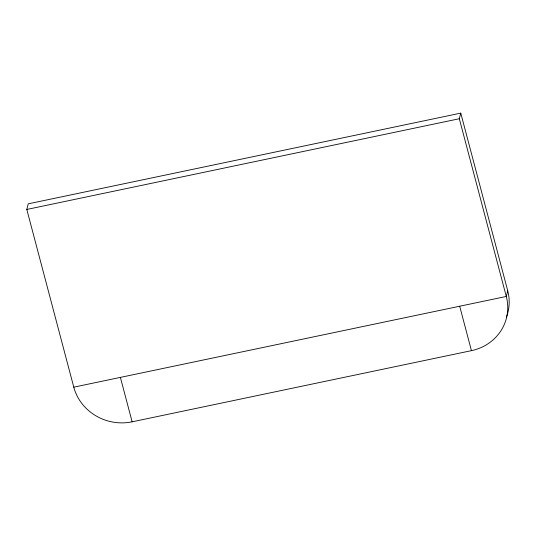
<?xml version="1.0" encoding="UTF-8"?>
<svg xmlns="http://www.w3.org/2000/svg" width="536" height="536" viewBox="0 0 536 536"><rect width="100%" height="100%" fill="white"/><g stroke="black" fill="none" stroke-linecap="round" stroke-linejoin="round"><path stroke-width="0.8" d="M507.746 290.834L506.299 296.455A48.24 45.305 14.4 0 1 471.439 350.658L132.131 421.819A48.24 45.305 14.4 0 1 73.78 387.166L26.8 209.455L28.241 203.834L460.766 113.123L507.746 290.834A48.24 45.305 14.4 0 1 506.781 316.16M73.78 387.166L506.299 296.455L459.318 118.737L460.766 113.123M26.8 209.455L459.318 118.737M459.694 306.23L471.439 350.658M120.386 377.391L132.131 421.819M506.54 316.83A48.24 45.305 14.4 0 1 506.286 317.493"/></g></svg>
